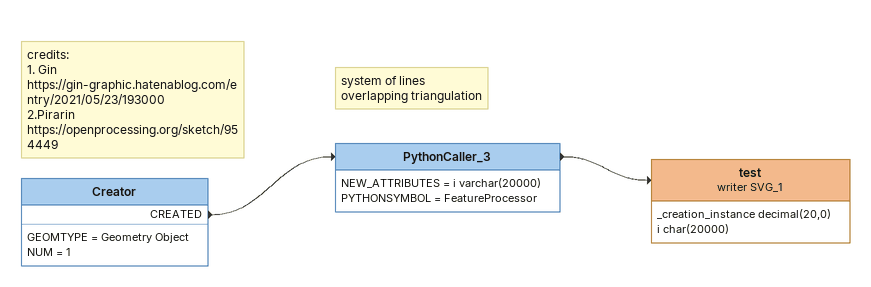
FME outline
Note: credits: / 1. Gin https://gin-graphic.hatenablog.com/entry/2021/05/23/193000 / 2.Pirarin / https://openprocessing.org/sketch/954449
Creator
    GEOMTYPE = Geometry Object
    NUM = 1
    CREATED -> PythonCaller_3
Note: system of lines / overlapping triangulation
PythonCaller_3
    NEW_ATTRIBUTES = i varchar(20000)
    PYTHONSYMBOL = FeatureProcessor
    -> test (writer SVG_1)
test (writer SVG_1)
    attributes: _creation_instance decimal(20,0), i char(20000)
